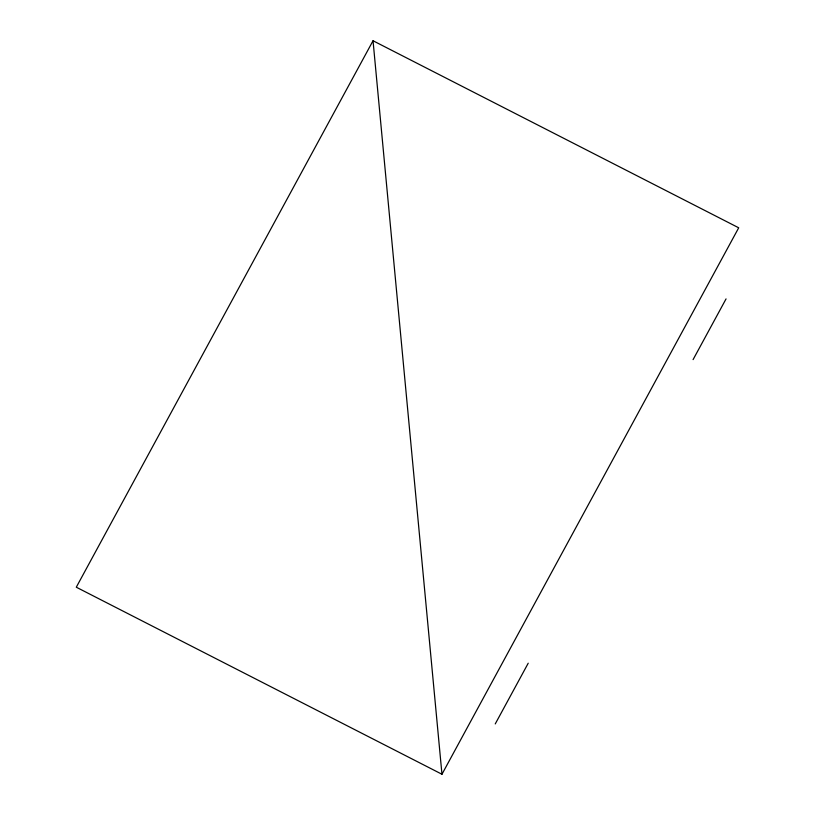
<?xml version="1.0" encoding="UTF-8"?>
<svg xmlns="http://www.w3.org/2000/svg" width="815" height="815" viewBox="0 0 815 815"><rect width="100%" height="100%" fill="white"/><g stroke="black" fill="none" stroke-linecap="round" stroke-linejoin="round"><path stroke-width="1.22" d="M373.036 40.75L76.294 587.207L441.964 774.25L738.706 227.793L373.036 40.75L441.964 774.25M495.245 723.924L528.222 663.206M693.076 359.619L726.053 298.901"/></g></svg>
